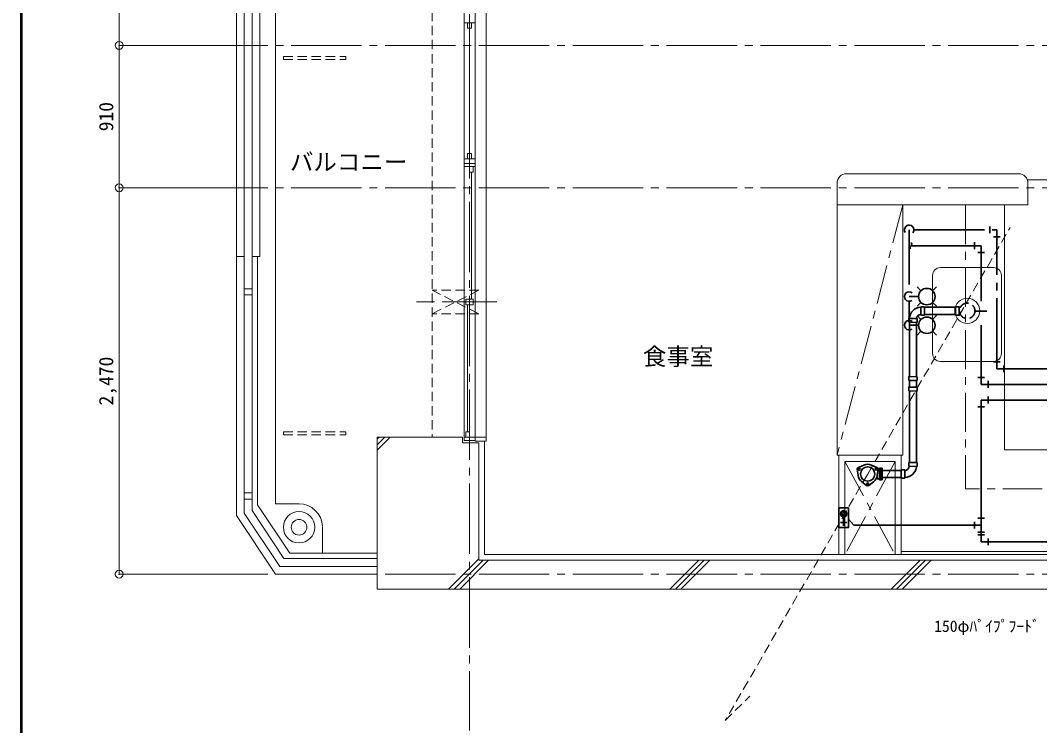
# Model space of a CAD drawing. Units: millimetres at full size, sheet at 1:50. Extents: x -9674 to 9699, y -6794 to 6791.
# Drawn here: x -9674 to -3158, y -3406 to 1102 of the extents above; entities that cross this region are included whole.
import ezdxf
from ezdxf.enums import TextEntityAlignment as Align

# ---------------------------------------------------------------- set-up
doc = ezdxf.new("R2010")
doc.units = ezdxf.units.MM
doc.header["$LTSCALE"] = 50
doc.header["$PDMODE"] = 32
doc.header["$PDSIZE"] = 50
for name, pattern in [('CHAIN1', [8, 5, -1, 1, -1]), ('CHAIN2', [12, 9, -1, 1, -1]), ('DASHED1', [1.8, 1.2, -0.6])]:
    doc.linetypes.add(name, pattern=pattern)
for name, color, linetype, lineweight in [('0-0_図面枠', 7, 'Continuous', 9), ('1-0_芯', 134, 'CHAIN2', 9), ('1-1_躯体', 134, 'Continuous', 9), ('1-2_間仕切', 134, 'Continuous', 9), ('1-3_建具', 134, 'Continuous', 9), ('1-5_設備', 134, 'Continuous', 9), ('1-6_ﾊﾞﾙｺﾆｰ・階段', 134, 'Continuous', 9), ('1-7_その他', 134, 'DASHED1', 9), ('1-8_ハッチ', 134, 'Continuous', 9), ('1-B_寸法', 134, 'Continuous', 9), ('1-C_梁', 134, 'DASHED1', 9), ('2-0_芯', 3, 'Continuous', 35), ('2-3_建具', 4, 'Continuous', 35), ('2-7_その他', 7, 'Continuous', 25), ('2-9_金物', 1, 'CHAIN2', 35), ('2-A_文字', 6, 'Continuous', 35), ('2-C', 2, 'DASHED1', 25)]:
    doc.layers.add(name, color=color, linetype=linetype, lineweight=lineweight)
doc.layers.add('1-A_文字', color=134, linetype='Continuous')
doc.styles.add('ＭＳ ゴシック', font='')
doc.styles.get('ＭＳ ゴシック').set_extended_font_data('MS Gothic')

msp = doc.modelspace()

# ---------------------------------------------------------------- linework, layer by layer
at = {"layer": '0-0_図面枠'}
for p, q in [((-9673.92, 6791.43), (-9673.92, -6793.93)), ((-9672.16, 6789.66), (-9672.16, -6792.16)), ((-9670.4, 6787.9), (-9670.4, -6790.4)), ((-9668.64, -6788.64), (-9668.64, 6786.14)), ((-9666.87, 6784.38), (-9666.87, -6786.88)), ((-9665.11, 6782.61), (-9665.11, -6785.11)), ((-9663.35, 6780.85), (-9663.35, -6783.35))]:
    msp.add_line(p, q, dxfattribs=at)
at = {"layer": '1-0_芯'}
for p, q in [((-6802.5, 4741.87), (-6802.5, -3438.13)), ((-8542.5, 941.87), (2697.5, 941.87)), ((-8542.5, 31.87), (8067.5, 31.87)), ((-8542.5, -2438.13), (8067.5, -2438.13))]:
    msp.add_line(p, q, dxfattribs=at)
at = {"layer": '1-1_躯体'}
for p, q in [((-6847.5, -1598.13), (-6847.5, -1563.13)), ((-6742.5, -1598.13), (-6847.5, -1598.13)), ((-6742.5, -1598.13), (-6742.5, -2348.13)), ((5707.5, -2348.13), (-6742.5, -2348.13)), ((6207.5, -2533.13), (-7392.5, -2533.13))]:
    msp.add_line(p, q, dxfattribs=at)
msp.add_lwpolyline([(-6847.5, -1563.13), (-7392.5, -1563.13), (-7392.5, -2533.13)], dxfattribs=at)
at = {"layer": '1-2_間仕切'}
for p, q in [((-4442.5, -1678.13), (-4042.5, -1678.13)), ((-4442.5, -2313.13), (-4442.5, -1678.13)), ((-4042.5, -2313.13), (-4042.5, -1678.13)), ((-4402.5, -1718.13), (-4082.5, -1718.13)), ((-4402.5, -2313.13), (-4402.5, -1718.13)), ((-4082.5, -2313.13), (-4082.5, -1718.13))]:
    msp.add_line(p, q, dxfattribs=at)
at = {"layer": '1-3_建具'}
for p, q in [((-6695.5, 2866.87), (-6695.5, -1563.13)), ((-6837.5, 1071.87), (-6837.5, 1151.87)), ((-6767.5, 1151.87), (-6767.5, 1071.87)), ((-6767.5, 1086.87), (-6837.5, 1086.87)), ((-6837.5, 231.87), (-6837.5, 1071.87)), ((-6814.5, 1051.87), (-6814.5, 1086.87)), ((-6790.5, 1051.87), (-6814.5, 1051.87)), ((-6802.5, 1051.87), (-6802.5, 251.87)), ((-6790.5, 1051.87), (-6790.5, 1086.87)), ((-6767.5, 231.87), (-6767.5, 1071.87)), ((-6837.5, 231.87), (-6837.5, 151.87)), ((-6767.5, 216.87), (-6837.5, 216.87)), ((-6790.5, 251.87), (-6814.5, 251.87)), ((-6814.5, 251.87), (-6814.5, 216.87)), ((-6790.5, 251.87), (-6790.5, 216.87)), ((-6767.5, 151.87), (-6767.5, 231.87)), ((-6837.5, 186.87), (-6767.5, 186.87)), ((-6767.5, 166.87), (-6837.5, 166.87)), ((-6837.5, -1548.13), (-6837.5, 151.87)), ((-6802.5, 131.87), (-6802.5, 166.87)), ((-6778.5, 131.87), (-6802.5, 131.87)), ((-6790.5, 131.87), (-6790.5, -680.63)), ((-6778.5, 131.87), (-6778.5, 166.87)), ((-6767.5, -1548.13), (-6767.5, 151.87)), ((-6940.98, -698.13), (-6664.02, -698.13)), ((-6826.5, -715.63), (-6778.5, -715.63)), ((-6814.5, -1528.13), (-6814.5, -715.63)), ((-6802.5, -715.63), (-6802.5, -680.63)), ((-6778.5, -715.63), (-6778.5, -680.63)), ((-6837.5, -1583.13), (-6837.5, -1548.13)), ((-6767.5, -1563.13), (-6837.5, -1563.13)), ((-6826.5, -1528.13), (-6802.5, -1528.13)), ((-6826.5, -1528.13), (-6826.5, -1563.13)), ((-6802.5, -1528.13), (-6802.5, -1563.13)), ((-6767.5, -1548.13), (-6767.5, -1563.13)), ((-6767.5, -1588.13), (-6767.5, -1563.13)), ((-6837.5, -1583.13), (-6767.5, -1583.13)), ((-6695.5, -1588.13), (-6767.5, -1588.13))]:
    msp.add_line(p, q, dxfattribs=at)
for points in [[(-6826.5, -715.63), (-6826.5, -680.63), (-6778.5, -680.63)], [(-6695.5, -1588.13), (-6695.5, -1563.13), (-6767.5, -1563.13)]]:
    msp.add_lwpolyline(points, dxfattribs=at)
at = {"layer": '1-5_設備'}
for p, q in [((-3292.5, 121.87), (-4392.5, 121.87)), ((-3235.93, 81.87), (-2402.5, 81.87)), ((-4452.5, 61.87), (-4452.5, -1678.13)), ((-4032.5, -78.13), (-4032.5, -1678.13)), ((-3382.5, -78.13), (-3382.5, -1643.13)), ((-3792.5, -478.13), (-3452.5, -478.13)), ((-3842.5, -528.13), (-3842.5, -1028.13)), ((-3402.5, -1028.13), (-3402.5, -528.13)), ((-3792.5, -1078.13), (-3452.5, -1078.13)), ((-4452.5, -1678.13), (-4442.5, -1678.13)), ((-4042.5, -1678.13), (-4032.5, -1678.13)), ((-2292.5, -1643.13), (-3382.5, -1643.13)), ((-2292.5, -2293.13), (-4042.5, -2293.13))]:
    msp.add_line(p, q, dxfattribs=at)
at = {"layer": '1-5_設備', "linetype": 'CHAIN1'}
for p, q in [((-4032.5, -78.13), (-4452.5, -1678.13)), ((-3632.5, -78.13), (-3632.5, -1893.13)), ((-3142.5, -1893.13), (-3632.5, -1893.13))]:
    msp.add_line(p, q, dxfattribs=at)
at = {"layer": '1-5_設備'}
msp.add_lwpolyline([(-3232.5, 61.87), (-3232.5, -78.13), (-4452.5, -78.13)], dxfattribs=at)
msp.add_circle((-3620.87, -754.76), 80, dxfattribs=at)
for centre, radius, start, end in [((-4392.5, 61.87), 60, 90, 180), ((-3292.5, 61.87), 60, 0, 90), ((-3792.5, -528.13), 50, 90, 180), ((-3452.5, -528.13), 50, 0, 90), ((-3792.5, -1028.13), 50, 180, 270), ((-3452.5, -1028.13), 50, 270, 0)]:
    msp.add_arc(centre, radius, start, end, dxfattribs=at)
at = {"layer": '1-6_ﾊﾞﾙｺﾆｰ・階段'}
for p, q in [((-8142.5, -408.13), (-8142.5, 2896.33)), ((-8292.5, -2062.13), (-8292.5, 2691.87)), ((-8242.5, -2047.03), (-8242.5, 2691.87)), ((-8192.5, -2031.92), (-8192.5, 2691.87)), ((-8292.5, -408.13), (-8242.5, -408.13)), ((-8192.5, -408.13), (-8142.5, -408.13)), ((-8157.5, -1994.26), (-8157.5, -408.13)), ((-8242.5, -613.13), (-8192.5, -613.13)), ((-8242.5, -653.13), (-8192.5, -653.13)), ((-8242.5, -1918.13), (-8192.5, -1918.13)), ((-8242.5, -1958.13), (-8192.5, -1958.13)), ((-8157.5, -1994.26), (-7952.13, -2303.13)), ((-8292.5, -2062.13), (-8042.5, -2438.13)), ((-8242.5, -2047.03), (-8015.7, -2388.13)), ((-8192.5, -2031.92), (-7988.9, -2338.13)), ((-7742.5, -2138.13), (-7742.5, -2303.13)), ((-7392.5, -2338.13), (-7988.9, -2338.13)), ((-7392.5, -2303.13), (-7952.13, -2303.13)), ((-7392.5, -2388.13), (-8015.7, -2388.13)), ((-7392.5, -2438.13), (-8042.5, -2438.13))]:
    msp.add_line(p, q, dxfattribs=at)
msp.add_lwpolyline([(-7892.5, -1988.13), (-8042.5, -1988.13), (-8042.5, 2865.64)], dxfattribs=at)
for radius in [100, 50]:
    msp.add_circle((-7892.5, -2138.13), radius, dxfattribs=at)
msp.add_arc((-7892.5, -2138.13), 150, 2.22671, 90, dxfattribs=at)
at = {"layer": '1-7_その他'}
for p, q in [((-7992.5, 871.87), (-7592.5, 871.87)), ((-7992.5, 851.87), (-7992.5, 871.87)), ((-6742.5, -623.13), (-7042.5, -623.13)), ((-7042.5, -623.13), (-6742.5, -773.13)), ((-6742.5, -623.13), (-7042.5, -773.13)), ((-6742.5, -773.13), (-7042.5, -773.13)), ((-7992.5, -1528.13), (-7592.5, -1528.13)), ((-7992.5, -1548.13), (-7992.5, -1528.13))]:
    msp.add_line(p, q, dxfattribs=at)
at = {"layer": '1-7_その他', "linetype": 'CHAIN1'}
for p, q in [((-6627.5, -698.13), (-7142.5, -698.13)), ((-4402.5, -1718.13), (-4082.5, -2313.13)), ((-4082.5, -1718.13), (-4402.5, -2313.13))]:
    msp.add_line(p, q, dxfattribs=at)
at = {"layer": '1-7_その他'}
for points in [[(-7992.5, 851.87), (-7592.5, 851.87), (-7592.5, 871.87)], [(-7992.5, -1548.13), (-7592.5, -1548.13), (-7592.5, -1528.13)]]:
    msp.add_lwpolyline(points, dxfattribs=at)
at = {"layer": '1-8_ハッチ'}
for p, q in [((-7392.5, -1646), (-7309.63, -1563.13)), ((-7392.5, -1610.65), (-7344.99, -1563.13)), ((-7392.5, -1575.29), (-7380.34, -1563.13)), ((-6707.5, -1588.13), (-6707.5, -2313.13)), ((-6936.13, -2533.13), (-6742.5, -2339.5)), ((5672.5, -2313.13), (-6707.5, -2313.13)), ((-6900.77, -2533.13), (-6715.77, -2348.13)), ((-6865.42, -2533.13), (-6680.42, -2348.13)), ((-5521.91, -2533.13), (-5336.91, -2348.13)), ((-5486.56, -2533.13), (-5301.56, -2348.13)), ((-5451.2, -2533.13), (-5266.2, -2348.13)), ((-4107.7, -2533.13), (-3922.7, -2348.13)), ((-4072.34, -2533.13), (-3887.34, -2348.13)), ((-4036.99, -2533.13), (-3851.99, -2348.13))]:
    msp.add_line(p, q, dxfattribs=at)
at = {"layer": '1-B_寸法'}
for p, q in [((-9042.5, 3741.87), (-9042.5, 941.87)), ((-9042.5, 941.87), (-9042.5, 31.87)), ((-9042.5, 941.87), (-8542.5, 941.87)), ((-9042.5, 31.87), (-9042.5, -2438.13)), ((-9042.5, 31.87), (-8542.5, 31.87)), ((-9042.5, -2438.13), (-8542.5, -2438.13))]:
    msp.add_line(p, q, dxfattribs=at)
for p in [(-9042.5, 941.87), (-9042.5, 31.87), (-9042.5, -2438.13)]:
    msp.add_point(p, dxfattribs=at)
at = {"layer": '1-C_梁'}
msp.add_line((-7042.5, 2866.87), (-7042.5, -1563.13), dxfattribs=at)
at = {"layer": '2-0_芯'}
for p, q in [((-3917.46, -728.11), (-3917.46, -781.41)), ((-3917.46, -728.11), (-3917.46, -781.41)), ((-3917.46, -728.11), (-3892.96, -728.11)), ((-3917.46, -728.11), (-3892.96, -728.11)), ((-3917.46, -781.41), (-3892.96, -781.41)), ((-3917.46, -781.41), (-3892.96, -781.41)), ((-3892.96, -728.11), (-3892.96, -781.41)), ((-3892.96, -728.11), (-3892.96, -781.41)), ((-3889.81, -731.85), (-3695.88, -731.85)), ((-3889.81, -777.67), (-3695.88, -777.67)), ((-3695.88, -781.41), (-3695.88, -728.11)), ((-3695.88, -781.41), (-3695.88, -728.11)), ((-3671.38, -728.11), (-3695.88, -728.11)), ((-3671.38, -781.41), (-3695.88, -781.41)), ((-3671.38, -781.41), (-3671.38, -728.11)), ((-3671.38, -732.06), (-3664.72, -732.06)), ((-3671.38, -777.46), (-3664.72, -777.46)), ((-3994.61, -803.7), (-3995.11, -828.2)), ((-3941.82, -829.28), (-3995.11, -828.2)), ((-3964.41, -828.82), (-3995.11, -828.2)), ((-3941.32, -804.79), (-3994.61, -803.7)), ((-3989.98, -828.3), (-3990.17, -1174.84)), ((-3945.55, -829.28), (-3945.55, -1175.74)), ((-3941.32, -804.79), (-3941.82, -829.28)), ((-3941.32, -804.79), (-3941.51, -814.33)), ((-3994.61, -1174.75), (-3995.11, -1199.24)), ((-3941.82, -1200.33), (-3995.11, -1199.24)), ((-3941.82, -1200.33), (-3995.11, -1199.24)), ((-3941.32, -1175.83), (-3994.61, -1174.75)), ((-3990.38, -1199.34), (-3990.4, -1242.04)), ((-3945.55, -1200.25), (-3945.55, -1242.95)), ((-3941.32, -1175.83), (-3941.82, -1200.33)), ((-3941.32, -1175.83), (-3941.82, -1200.33)), ((-3994.61, -1241.96), (-3995.11, -1266.45)), ((-3941.82, -1267.54), (-3995.11, -1266.45)), ((-3941.82, -1267.54), (-3995.11, -1266.45)), ((-3941.32, -1243.04), (-3994.61, -1241.96)), ((-3990.21, -1266.45), (-3990.46, -1723.37)), ((-3945.55, -1267.54), (-3945.55, -1724.28)), ((-3941.32, -1243.04), (-3941.82, -1267.54)), ((-3941.32, -1243.04), (-3941.82, -1267.54)), ((-4316.41, -1755.23), (-4281.01, -1740.55)), ((-4198.1, -1755.23), (-4233.5, -1740.55)), ((-3995.05, -1747.78), (-3994.55, -1723.29)), ((-3995.05, -1747.78), (-3994.55, -1723.29)), ((-3995.05, -1747.78), (-3941.76, -1748.87)), ((-3994.55, -1723.29), (-3941.26, -1724.37)), ((-3994.55, -1723.29), (-3941.26, -1724.37)), ((-3941.76, -1748.87), (-3941.26, -1724.37)), ((-4323.71, -1767.87), (-4318.73, -1805.88)), ((-4197.49, -1823.15), (-4200.64, -1823.15)), ((-4197.49, -1828.15), (-4197.49, -1814.34)), ((-4195.78, -1805.88), (-4190.79, -1767.87)), ((-4189.87, -1767.15), (-4182.25, -1767.15)), ((-4182.25, -1761.15), (-4182.25, -1797.65)), ((-4182.25, -1761.15), (-4175.25, -1761.15)), ((-4182.25, -1797.65), (-4182.25, -1834.15)), ((-4175.25, -1761.15), (-4175.25, -1797.65)), ((-4175.25, -1834.15), (-4175.25, -1797.65)), ((-4172.25, -1797.65), (-4172.25, -1761.15)), ((-4172.25, -1761.15), (-4165.35, -1761.15)), ((-4172.25, -1797.65), (-4172.25, -1834.15)), ((-4165.35, -1797.65), (-4165.35, -1761.15)), ((-4043.41, -1774.9), (-4165.35, -1774.9)), ((-4165.35, -1797.65), (-4165.35, -1834.15)), ((-4043.41, -1820.72), (-4165.35, -1820.72)), ((-4043.41, -1824.46), (-4043.41, -1771.16)), ((-4043.41, -1824.46), (-4043.41, -1771.16)), ((-4018.91, -1771.16), (-4043.41, -1771.16)), ((-4018.91, -1771.16), (-4043.41, -1771.16)), ((-4018.91, -1824.46), (-4018.91, -1771.16)), ((-4018.91, -1824.46), (-4018.91, -1771.16)), ((-4264.55, -1870.34), (-4294.97, -1847.02)), ((-4249.95, -1870.34), (-4219.53, -1847.02)), ((-4197.49, -1828.15), (-4182.25, -1828.15)), ((-4182.25, -1834.15), (-4175.25, -1834.15)), ((-4172.25, -1834.15), (-4165.35, -1834.15)), ((-4018.91, -1824.46), (-4043.41, -1824.46)), ((-4018.91, -1824.46), (-4043.41, -1824.46))]:
    msp.add_line(p, q, dxfattribs=at)
for points in [[(-3941.32, -804.79), (-3994.61, -803.7), (-3995.11, -828.2)], [(-3941.32, -1175.83), (-3994.61, -1174.75), (-3995.11, -1199.24)], [(-3941.32, -1243.04), (-3994.61, -1241.96), (-3995.11, -1266.45)], [(-3995.05, -1747.78), (-3941.76, -1748.87), (-3941.26, -1724.37)]]:
    msp.add_lwpolyline(points, dxfattribs=at)
at = {"layer": '2-0_芯', "linetype": 'DASHED1'}
msp.add_circle((-3620.87, -754.76), 49.37, dxfattribs=at)
at = {"layer": '2-0_芯'}
for centre, radius in [((-4257.25, -1797.81), 46), ((-4311.81, -1766.31), 6), ((-4202.69, -1766.31), 6), ((-4257.25, -1860.81), 6)]:
    msp.add_circle(centre, radius, dxfattribs=at)
for centre, radius, start, end in [((-3914.96, -807.83), 75.77, 91.891, 176.9407), ((-3914.96, -807.83), 30.37, 94.722, 174.10651), ((-3914.96, -807.83), 30.37, 174.10651, 174.111), ((-3914.96, -1178.87), 30.37, 174.10651, 174.111), ((-3914.96, -1246.08), 30.37, 174.10651, 174.111), ((-4311.81, -1766.31), 12, 112.528, 187.472), ((-4257.25, -1797.81), 62, 67.472, 112.528), ((-4202.69, -1766.31), 12, 352.528, 67.472), ((-4021.41, -1744.74), 30.37, 274.722, 354.111), ((-4021.41, -1744.74), 75.77, 271.891, 356.943), ((-4257.25, -1797.81), 62, 187.472, 232.528), ((-4257.25, -1797.81), 62, 307.472, 352.528), ((-4257.25, -1860.81), 12, 232.528, 307.472)]:
    msp.add_arc(centre, radius, start, end, dxfattribs=at)
at = {"layer": '2-3_建具'}
for p, q in [((-3530.98, -1324.78), (-1898.35, -1324.78)), ((-3530.98, -1324.78), (-3530.98, -2231.45)), ((-3486.68, -1346.38), (-3486.68, -1303.18)), ((-3552.58, -1369.08), (-3509.38, -1369.08)), ((-4431.12, -2049.81), (-4408.97, -2071.96)), ((-4428.45, -2041.88), (-4401.04, -2069.29)), ((-4426.43, -2065.1), (-4424.27, -2067.27)), ((-4423.47, -2036.25), (-4395.42, -2064.31)), ((-4416.36, -2032.75), (-4391.91, -2057.2)), ((-4411.25, -2128.47), (-4411.25, -2072.09)), ((-4405.61, -2032.9), (-4392.06, -2046.44)), ((-3552.58, -2080.53), (-3509.38, -2080.53)), ((-4431.25, -2108.47), (-4391.25, -2108.47)), ((-4346.31, -2124.83), (-4380, -2085.52)), ((-3530.98, -2124.83), (-4346.31, -2124.83)), ((-3575.27, -2103.23), (-3575.27, -2146.43)), ((-3552.58, -2169.12), (-3509.38, -2169.12)), ((-3509.38, -2187.16), (-3552.58, -2187.16)), ((-3486.68, -2209.85), (-3486.68, -2253.05)), ((-3097.48, -2231.45), (-3530.98, -2231.45))]:
    msp.add_line(p, q, dxfattribs=at)
msp.add_lwpolyline([(-4380, -2014.73), (-4442.5, -2014.73), (-4442.5, -2139.73), (-4380, -2139.73)], close=True, dxfattribs=at)
msp.add_circle((-4411.25, -2052.09), 20, dxfattribs=at)
at = {"layer": '2-9_金物'}
for p, q in [((-3991.68, -587.42), (-3991.68, -236.89)), ((-3961.34, -236.89), (-3430.98, -236.89)), ((-3475.27, -215.29), (-3475.27, -258.49)), ((-3430.98, -1124.78), (-3430.98, -236.89)), ((-3409.38, -281.19), (-3452.58, -281.19)), ((-3991.68, -693.9), (-3991.68, -816.69)), ((-3409.38, -1080.49), (-3452.58, -1080.49)), ((-3386.68, -1146.38), (-3386.68, -1103.18)), ((-707.43, -1124.78), (-3430.98, -1124.78))]:
    msp.add_line(p, q, dxfattribs=at)
at = {"layer": '2-9_金物', "linetype": 'Continuous'}
for p, q in [((-3931.84, -847.03), (-3991.68, -847.03)), ((-3916.45, -809.87), (-3941.67, -784.65)), ((-3842.13, -809.87), (-3816.91, -784.65)), ((-3916.45, -884.19), (-3941.67, -909.4)), ((-3842.13, -884.19), (-3816.91, -909.4))]:
    msp.add_line(p, q, dxfattribs=at)
msp.add_circle((-3879.29, -847.03), 52.55, dxfattribs=at)
for centre, start, end in [((-3991.68, -236.89), 320.49, 214.849), ((-3991.68, -847.03), 50.49, 304.849)]:
    msp.add_arc(centre, 30.34, start, end, dxfattribs=at)
at = {"layer": '2-A_文字'}
for p, q in [((-3575.27, -316.85), (-3575.27, -360.05)), ((-3981.27, -338.45), (-3530.98, -338.45)), ((-3509.38, -382.75), (-3552.58, -382.75)), ((-3530.98, -692.96), (-3530.98, -338.45)), ((-3916.45, -626.4), (-3941.67, -601.18)), ((-3842.13, -626.4), (-3816.91, -601.18)), ((-3931.84, -663.56), (-3991.68, -663.56)), ((-3916.45, -700.72), (-3941.67, -725.94)), ((-3842.13, -700.72), (-3816.91, -725.94)), ((-3496.56, -757.46), (-3565.39, -757.46)), ((-3530.98, -845.37), (-3530.98, -1224.78)), ((-3509.38, -1180.49), (-3552.58, -1180.49)), ((-2090.89, -1224.78), (-3530.98, -1224.78)), ((-3486.68, -1246.38), (-3486.68, -1203.18))]:
    msp.add_line(p, q, dxfattribs=at)
msp.add_circle((-3879.29, -663.56), 52.55, dxfattribs=at)
for centre, radius, start, end in [((-3987.33, -328.45), 11.7, 301.23674, 58.76326), ((-3975.2, -348.45), 11.7, 121.23674, 238.76326), ((-3991.68, -663.56), 30.34, 50.49, 304.849)]:
    msp.add_arc(centre, radius, start, end, dxfattribs=at)
at = {"layer": '2-C', "color": 7, "lineweight": 9}
for p, q in [((-4257.25, -1797.81), (-3347.22, -221.58)), ((-4257.25, -1797.81), (-5167.29, -3374.04)), ((-5167.29, -3374.04), (-5011.53, -3218.28))]:
    msp.add_line(p, q, dxfattribs=at)

# ---------------------------------------------------------------- texts
at = {"layer": '1-A_文字', "style": 'ＭＳ ゴシック'}
for s, p in [('バルコニー', (-7950.69, 108.96)), ('食事室', (-5694.11, -1134.67))]:
    msp.add_text(s, height=110, dxfattribs=at).set_placement(p, align=Align.BOTTOM_LEFT)
at = {"layer": '1-B_寸法', "style": 'ＭＳ ゴシック'}
for s, p in [('910', (-9052.5, 393.12)), ('2,470', (-9052.5, -1359.38))]:
    msp.add_text(s, height=91.64, rotation=90, dxfattribs=at).set_placement(p, align=Align.BOTTOM_LEFT)
at = {"layer": '2-7_その他', "style": 'ＭＳ ゴシック'}
msp.add_text('150φﾊﾟｲﾌﾟﾌｰﾄﾞ', height=73.31, dxfattribs=at).set_placement((-3832.19, -2829.2), align=Align.BOTTOM_LEFT)

doc.saveas('drawing.dxf')
